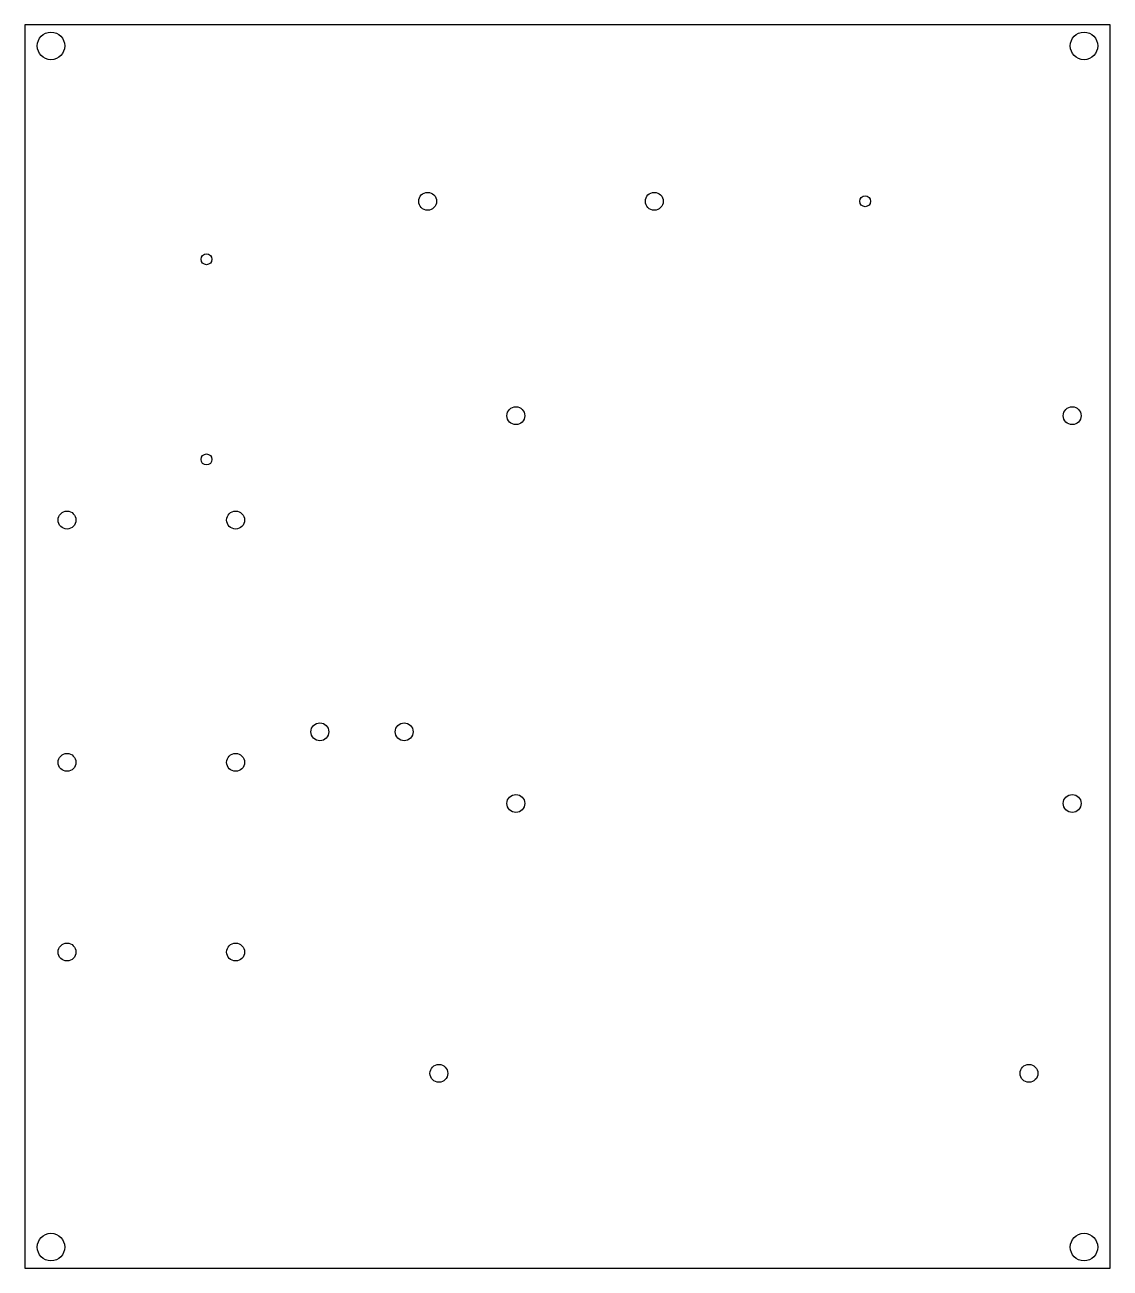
# Model space of a CAD drawing. Header units: inches. Extents: x -12.9 to 0, y 0 to 14.8.
import ezdxf

# ---------------------------------------------------------------- set-up
doc = ezdxf.new("R2010")
doc.units = ezdxf.units.IN
doc.header["$MEASUREMENT"] = 0

msp = doc.modelspace()

# ---------------------------------------------------------------- linework, layer by layer
msp.add_lwpolyline([(-12.875, 0), (0, 0), (0, 14.75), (-12.875, 14.75)], close=True)
for centre, radius in [((-12.565, 14.5), 0.163), ((-0.31, 14.5), 0.163), ((-8.097, 12.657), 0.106), ((-5.408, 12.657), 0.106), ((-2.906, 12.657), 0.065), ((-10.72, 11.969), 0.065), ((-7.05, 10.113), 0.106), ((-0.45, 10.113), 0.106), ((-10.72, 9.594), 0.065), ((-12.375, 8.875), 0.106), ((-10.375, 8.875), 0.106), ((-9.375, 6.363), 0.106), ((-8.375, 6.363), 0.106), ((-12.375, 6), 0.106), ((-10.375, 6), 0.106), ((-7.05, 5.513), 0.106), ((-0.45, 5.513), 0.106), ((-12.375, 3.75), 0.106), ((-10.375, 3.75), 0.106), ((-7.963, 2.311), 0.106), ((-0.963, 2.311), 0.106), ((-12.565, 0.25), 0.163), ((-0.31, 0.25), 0.163)]:
    msp.add_circle(centre, radius)

doc.saveas('drawing.dxf')
